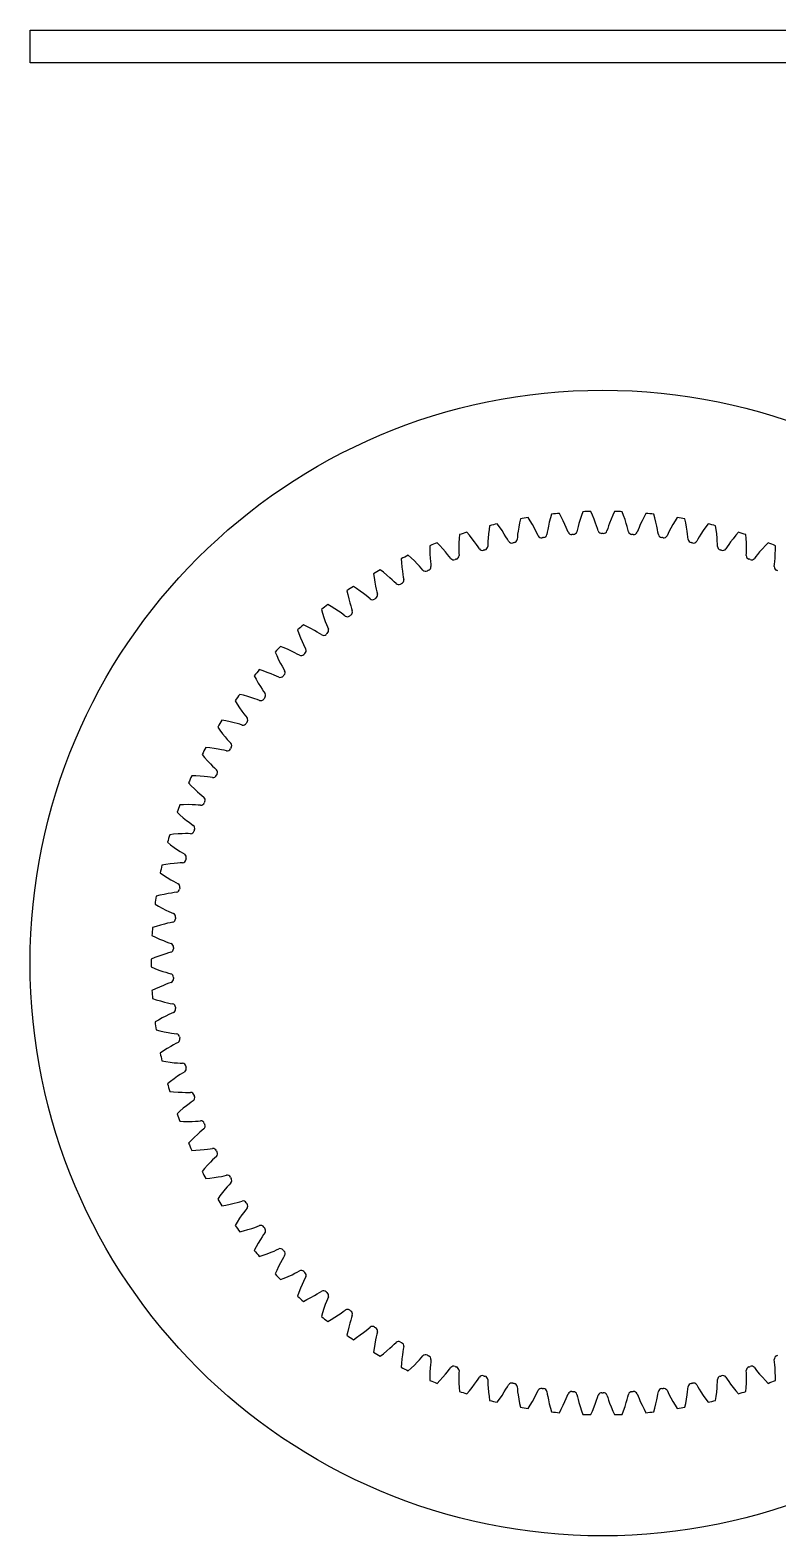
# Model space of a CAD drawing. Extents: x -49 to 4846, y -968 to 1090.
# Drawn here: x 771.5 to 1000, y -83.5 to 376.5 of the extents above; entities that cross this region are included whole.
import ezdxf

# ---------------------------------------------------------------- set-up
doc = ezdxf.new("R2010")
doc.units = 0
doc.layers.get('0').update_dxf_attribs({"linetype": 'CONTINUOUS'})

msp = doc.modelspace()

# ---------------------------------------------------------------- linework, layer by layer
at = {"color": 1}
for p, q in [((771.470921, 366.487641), (771.470921, 376.487641)), ((771.470921, 376.487641), (1121.470921, 376.487641)), ((946.470921, 366.487641), (771.470921, 366.487641)), ((1121.470921, 366.487641), (946.470921, 366.487641)), ((914.955273, 224.714557), (914.256288, 225.675074)), ((921.073629, 226.015054), (920.82221, 224.67385)), ((921.321506, 227.176832), (921.073629, 226.015054)), ((924.325484, 226.588444), (923.695204, 227.595379)), ((925.020474, 225.414088), (924.325484, 226.588444)), ((925.636551, 224.304736), (925.020474, 225.414088)), ((930.175289, 226.138579), (929.888848, 224.902354)), ((930.519653, 227.458977), (930.175289, 226.138579)), ((930.847968, 228.600635), (930.519653, 227.458977)), ((933.803584, 227.804132), (933.24508, 228.852581)), ((934.414963, 226.584157), (933.803584, 227.804132)), ((934.952155, 225.434533), (934.414963, 226.584157)), ((935.339676, 224.548138), (934.952155, 225.434533)), ((939.235781, 225.73407), (938.975395, 224.802372)), ((939.607759, 226.947302), (939.235781, 225.73407)), ((940.043391, 228.240462), (939.607759, 226.947302)), ((940.450544, 229.356437), (940.043391, 228.240462)), ((943.343399, 228.355701), (942.859391, 229.440555)), ((943.868188, 227.09605), (943.343399, 228.355701)), ((944.323877, 225.911753), (943.868188, 227.09605)), ((944.648622, 225.000486), (944.323877, 225.911753)), ((948.617963, 225.91175), (948.293219, 225.000485)), ((949.073665, 227.096079), (948.617963, 225.91175)), ((949.598442, 228.355701), (949.073665, 227.096079)), ((950.08245, 229.440555), (949.598442, 228.355701)), ((952.898451, 228.240462), (952.491298, 229.356436)), ((953.334092, 226.947272), (952.898451, 228.240462)), ((953.706059, 225.734073), (953.334092, 226.947272)), ((953.966447, 224.802372), (953.706059, 225.734073)), ((957.989685, 225.43453), (957.602165, 224.548138)), ((958.526892, 226.584185), (957.989685, 225.43453)), ((959.138257, 227.804132), (958.526892, 226.584185)), ((959.696762, 228.852581), (959.138257, 227.804132)), ((962.422188, 227.458977), (962.093873, 228.600635)), ((962.76656, 226.138549), (962.422188, 227.458977)), ((963.052992, 224.902358), (962.76656, 226.138549)), ((967.921382, 225.414115), (967.305289, 224.304733)), ((968.616358, 226.588444), (967.921382, 225.414115)), ((969.246638, 227.595379), (968.616358, 226.588444)), ((971.868213, 226.015054), (971.620336, 227.176832)), ((972.119637, 224.67382), (971.868213, 226.015054)), ((978.685553, 225.675074), (977.986568, 224.714557)), ((902.598196, 221.171222), (902.535883, 219.80808)), ((902.681973, 222.356193), (902.598196, 221.171222)), ((905.738604, 222.191603), (904.974319, 223.101021)), ((906.59027, 221.1254), (905.738604, 222.191603)), ((907.354743, 220.112586), (906.59027, 221.1254)), ((911.482485, 221.296193), (911.421499, 220.330718)), ((911.594088, 222.560251), (911.482485, 221.296193)), ((911.751337, 223.915726), (911.594088, 222.560251)), ((911.917569, 225.091966), (911.751337, 223.915726)), ((915.73049, 223.591542), (914.955273, 224.714557)), ((916.422451, 222.527868), (915.73049, 223.591542)), ((916.929563, 221.704033), (916.422451, 222.527868)), ((917.34664, 220.992713), (916.929561, 221.704034)), ((917.723278, 220.31921), (917.34664, 220.992713)), ((920.402817, 221.642324), (920.33268, 220.873861)), ((920.494517, 222.461789), (920.402817, 221.642324)), ((920.622701, 223.420656), (920.494516, 222.461787)), ((920.82221, 224.67385), (920.622701, 223.420656)), ((926.08496, 223.447533), (925.636551, 224.304736)), ((926.451402, 222.708852), (926.084959, 223.447535)), ((926.780142, 222.010717), (926.451402, 222.708852)), ((929.545449, 223.143693), (929.421878, 222.381994)), ((929.694088, 223.954765), (929.545449, 223.143693)), ((929.888848, 224.902354), (929.694088, 223.954763)), ((935.653698, 223.785695), (935.339675, 224.54814)), ((935.932937, 223.066329), (935.653698, 223.785695)), ((938.770541, 224.003647), (938.594137, 223.252423)), ((938.975395, 224.802374), (938.770541, 224.003647)), ((944.908694, 224.217995), (944.648622, 225.000488)), ((945.137073, 223.480903), (944.908694, 224.217995)), ((948.033148, 224.217996), (947.804771, 223.480908)), ((948.29322, 225.000488), (948.033148, 224.217996)), ((954.171301, 224.003646), (953.966446, 224.802374)), ((954.347706, 223.252418), (954.171301, 224.003646)), ((957.288144, 223.785696), (957.008907, 223.066334)), ((957.602166, 224.54814), (957.288144, 223.785696)), ((963.247754, 223.954763), (963.052992, 224.902358)), ((963.396392, 223.143692), (963.247753, 223.954765)), ((963.519965, 222.381989), (963.396392, 223.143692)), ((966.49044, 222.708853), (966.161702, 222.010722)), ((966.856882, 223.447535), (966.49044, 222.708853)), ((967.305289, 224.304733), (966.856881, 223.447533)), ((972.31914, 223.420659), (972.119637, 224.67382)), ((972.447325, 222.461787), (972.31914, 223.420659)), ((972.539025, 221.642323), (972.447325, 222.461789)), ((972.609163, 220.873856), (972.539025, 221.642323)), ((975.595202, 220.992714), (975.218567, 220.319215)), ((976.01228, 221.704035), (975.595202, 220.992714)), ((976.519389, 222.527866), (976.012279, 221.704032)), ((977.211369, 223.591568), (976.519389, 222.527866)), ((977.986568, 224.714557), (977.211369, 223.591568)), ((981.190504, 223.915726), (981.024272, 225.091966)), ((981.347756, 222.560221), (981.190504, 223.915726)), ((981.459357, 221.296197), (981.347756, 222.560221)), ((981.520343, 220.330718), (981.459357, 221.296197)), ((986.351591, 221.125424), (985.587097, 220.112583)), ((987.203238, 222.191603), (986.351591, 221.125424)), ((987.967522, 223.101021), (987.203238, 222.191603)), ((990.343645, 221.171222), (990.259869, 222.356192)), ((990.405959, 219.808049), (990.343645, 221.171222)), ((893.659712, 218.982841), (893.658799, 217.794913)), ((893.658799, 217.794913), (893.691725, 216.430745)), ((893.691725, 216.430745), (893.757131, 215.163456)), ((896.720378, 219.031872), (895.894518, 219.885761)), ((897.644344, 218.027675), (896.720378, 219.031872)), ((898.477605, 217.070655), (897.644344, 218.027675)), ((899.094438, 216.325413), (898.477605, 217.070655)), ((899.606453, 215.679062), (899.094437, 216.325415)), ((902.535883, 219.80808), (902.512728, 218.539316)), ((902.512728, 218.539316), (902.519239, 217.571938)), ((902.519239, 217.571941), (902.542479, 216.747689)), ((902.542479, 216.747689), (902.579974, 215.976943)), ((907.918088, 219.326131), (907.354743, 220.112586)), ((908.383768, 218.645638), (907.918086, 219.326133)), ((908.80647, 218.000049), (908.383768, 218.645638)), ((911.387186, 219.506855), (911.370825, 218.735371)), ((911.421499, 220.33072), (911.387186, 219.506855)), ((981.554656, 219.506854), (981.520343, 220.33072)), ((981.571017, 218.735366), (981.554656, 219.506854)), ((984.558074, 218.645639), (984.135375, 218.000053)), ((985.023755, 219.326133), (984.558074, 218.645639)), ((985.587097, 220.112583), (985.023754, 219.326131)), ((990.361868, 215.976938), (990.399362, 216.747688)), ((990.399362, 216.747688), (990.422603, 217.571941)), ((990.429114, 218.53932), (990.405959, 219.808049)), ((990.422603, 217.571939), (990.429114, 218.53932)), ((993.847405, 216.325415), (993.335389, 215.679063)), ((994.464234, 217.070653), (993.847403, 216.325413)), ((995.297518, 218.027698), (994.464234, 217.070653)), ((996.221463, 219.031872), (995.297518, 218.027698)), ((997.047324, 219.885761), (996.221463, 219.031872)), ((999.184711, 215.16346), (999.250115, 216.430714)), ((999.250115, 216.430714), (999.283043, 217.794913)), ((999.283043, 217.794913), (999.28213, 218.982841)), ((884.894742, 214.988345), (884.976696, 213.803248)), ((884.976696, 213.803248), (885.104703, 212.444699)), ((885.104703, 212.444699), (885.25835, 211.18506)), ((887.944532, 215.250758), (887.061119, 216.044958)), ((888.936297, 214.31346), (887.944532, 215.250758)), ((889.834286, 213.416897), (888.936297, 214.31346)), ((890.501602, 212.716498), (889.834286, 213.416897)), ((891.057457, 212.107438), (890.5016, 212.7165)), ((891.565894, 211.526961), (891.057457, 212.107438)), ((893.757131, 215.163456), (893.831107, 214.198889)), ((893.831107, 214.198892), (893.911787, 213.378269)), ((893.911787, 213.378269), (894.002955, 212.612016)), ((900.073159, 215.064532), (899.606453, 215.679062)), ((993.335389, 215.679063), (992.868686, 215.064536)), ((998.938886, 212.61201), (999.030054, 213.378268)), ((999.030054, 213.378268), (999.110735, 214.198892)), ((999.110735, 214.198889), (999.184711, 215.16346)), ((876.429765, 210.392166), (876.594188, 209.215673)), ((876.594188, 209.215673), (876.81665, 207.869363)), ((876.81665, 207.869363), (877.057791, 206.62351)), ((879.453821, 210.866683), (878.517159, 211.597324)), ((880.508552, 210.00085), (879.453821, 210.866683)), ((881.466895, 209.169111), (880.508552, 210.00085)), ((882.181443, 208.516968), (881.466895, 209.169111)), ((882.778429, 207.948166), (882.181441, 208.51697)), ((883.32612, 207.40457), (882.778429, 207.948166)), ((885.25835, 211.18506), (885.399431, 210.228003)), ((885.39943, 210.228005), (885.537158, 209.415009)), ((885.537158, 209.415009), (885.681555, 208.656983)), ((868.306021, 205.216697), (868.552112, 204.054539)), ((868.552112, 204.054539), (868.867946, 202.727026)), ((868.867946, 202.727026), (869.195406, 201.50103)), ((871.28961, 205.901005), (870.304263, 206.564528)), ((872.402169, 205.110856), (871.28961, 205.901005)), ((873.416198, 204.347994), (872.402169, 205.110856)), ((874.174496, 203.747284), (873.416198, 204.347994)), ((874.809706, 203.221511), (874.174494, 203.747285)), ((875.393981, 202.717443), (874.809706, 203.221511)), ((877.057791, 206.62351), (877.265289, 205.678625)), ((877.265288, 205.678628), (877.459393, 204.87722)), ((877.459393, 204.87722), (877.656315, 204.131112)), ((860.563089, 199.487151), (860.889648, 198.34499)), ((860.889648, 198.34499), (861.297315, 197.042743)), ((863.491675, 200.377916), (862.462443, 200.971089)), ((864.656642, 199.6673), (863.491675, 200.377916)), ((865.721415, 198.977032), (864.656642, 199.6673)), ((866.519769, 198.430681), (865.721415, 198.977032)), ((867.190108, 197.950499), (866.519767, 198.430682)), ((867.808122, 197.488416), (867.190108, 197.950499)), ((869.195406, 201.50103), (869.46831, 200.572921)), ((869.468309, 200.572924), (869.717844, 199.787008)), ((869.717844, 199.787008), (869.966333, 199.056454)), ((853.238691, 193.231442), (853.644128, 192.114843)), ((856.098007, 194.324326), (855.029904, 194.844258)), ((857.309706, 193.696704), (856.098007, 194.324326)), ((858.420036, 193.082392), (857.309706, 193.696704)), ((861.297315, 197.042743), (861.709499, 195.842575)), ((861.709499, 195.842575), (862.04648, 194.935764)), ((862.046479, 194.935767), (862.350229, 194.169172)), ((862.350229, 194.169172), (862.649073, 193.457732)), ((853.644128, 192.114843), (854.141642, 190.844206)), ((854.141642, 190.844206), (854.636541, 189.675714)), ((854.636541, 189.675714), (855.035957, 188.794619)), ((855.035956, 188.794621), (855.392441, 188.051082)), ((859.254557, 192.593063), (858.420036, 193.082392)), ((859.956758, 192.160811), (859.254555, 192.593064)), ((860.605501, 191.742964), (859.956758, 192.160811)), ((846.368511, 186.480048), (846.85085, 185.39445)), ((846.85085, 185.39445), (847.435788, 184.161613)), ((847.435788, 184.161613), (848.010991, 183.03049)), ((849.144626, 187.769725), (848.042857, 188.213884)), ((850.397155, 187.228156), (849.144626, 187.769725)), ((851.547632, 186.692793), (850.397155, 187.228156)), ((852.414254, 186.262869), (851.547632, 186.692793)), ((853.144897, 185.880653), (852.414252, 186.26287)), ((853.821207, 185.509079), (853.144897, 185.880653)), ((855.392441, 188.051082), (855.740185, 187.362221)), ((842.66541, 180.746047), (841.535341, 181.112269)), ((843.952665, 180.29317), (842.66541, 180.746047)), ((845.137684, 179.839364), (843.952665, 180.29317)), ((846.032185, 179.47094), (845.137684, 179.839364)), ((846.787711, 179.140622), (846.032183, 179.470941)), ((848.010991, 183.03049), (848.470897, 182.179403)), ((848.470895, 182.179405), (848.878378, 181.462545)), ((848.878378, 181.462545), (849.273327, 180.799619)), ((839.98602, 179.26586), (840.542912, 178.216553)), ((840.542912, 178.216553), (841.212423, 177.027522)), ((841.212423, 177.027522), (841.865128, 175.939279)), ((841.865128, 175.939279), (842.383282, 175.122346)), ((842.383281, 175.122348), (842.839777, 174.435659)), ((847.488293, 178.81713), (846.787711, 179.140622)), ((834.122313, 171.624025), (834.751044, 170.616122)), ((834.751044, 170.616122), (835.501867, 169.47669)), ((836.691923, 173.287512), (835.539061, 173.574012)), ((838.007634, 172.925532), (836.691923, 173.287512)), ((839.221422, 172.555495), (838.007634, 172.925532)), ((840.139444, 172.250365), (839.221422, 172.555495)), ((840.916171, 171.973555), (840.139442, 172.250366)), ((841.637612, 171.69972), (840.916171, 171.973555)), ((842.839777, 174.435659), (843.280007, 173.801899)), ((831.253268, 165.430456), (830.08323, 165.635838)), ((835.501867, 169.47669), (836.228894, 168.436628)), ((836.228894, 168.436628), (836.802772, 167.65783)), ((836.802771, 167.657832), (837.306056, 167.004658)), ((837.306056, 167.004658), (837.789423, 166.403151)), ((828.805957, 163.591774), (829.503464, 162.630184)), ((829.503464, 162.630184), (830.331941, 161.545903)), ((830.331941, 161.545903), (831.129748, 160.559089)), ((832.591024, 165.161137), (831.253268, 165.430456)), ((833.827669, 164.876671), (832.591024, 165.161137)), ((834.76474, 164.636322), (833.827669, 164.876671)), ((835.558884, 164.414368), (834.764737, 164.636323)), ((836.297669, 164.191526), (835.558884, 164.414368)), ((826.375943, 157.213158), (825.194428, 157.336422)), ((827.729227, 157.037812), (826.375943, 157.213158)), ((828.982703, 156.840303), (827.729227, 157.037812)), ((829.934256, 156.665907), (828.982703, 156.840303)), ((830.741949, 156.49989), (829.934254, 156.665907)), ((831.494479, 156.329125), (830.741949, 156.49989)), ((831.129748, 160.559089), (831.756555, 159.82222)), ((831.756553, 159.822222), (832.304175, 159.205747)), ((832.304175, 159.205747), (832.828324, 158.639422)), ((824.062853, 155.208239), (824.825738, 154.297647)), ((824.825738, 154.297647), (825.727832, 153.273798)), ((825.727832, 153.273798), (826.592533, 152.345041)), ((826.592533, 152.345041), (827.269214, 151.65369)), ((822.083708, 148.675652), (820.896472, 148.716197)), ((823.445927, 148.595134), (822.083708, 148.675652)), ((824.710127, 148.485543), (823.445927, 148.595134)), ((825.671528, 148.377949), (824.710127, 148.485543)), ((826.488833, 148.268678), (825.671525, 148.377949)), ((827.251442, 148.150823), (826.488833, 148.268678)), ((827.269212, 151.653692), (827.858503, 151.076919)), ((827.858503, 151.076919), (828.42088, 150.548537)), ((819.916108, 146.514264), (820.740655, 145.659106)), ((820.740655, 145.659106), (821.711972, 144.700678)), ((821.711972, 144.700678), (822.639353, 143.834502)), ((822.639353, 143.834502), (823.362612, 143.192038)), ((823.36261, 143.19204), (823.990699, 142.657779)), ((823.990699, 142.657779), (824.588564, 142.169913)), ((818.397475, 139.859531), (817.210303, 139.81716)), ((819.761992, 139.874233), (818.397475, 139.859531)), ((821.030757, 139.853095), (819.761992, 139.874233)), ((821.997322, 139.812827), (821.030757, 139.853095)), ((822.820259, 139.760835), (821.997319, 139.812827)), ((823.589231, 139.696464), (822.820259, 139.760835)), ((816.385926, 137.552205), (817.268118, 136.756647)), ((817.268118, 136.756647), (818.303925, 135.86831)), ((818.303925, 135.86831), (819.289468, 135.068934)), ((819.289468, 135.068934), (820.055781, 134.478487)), ((820.055779, 134.478489), (820.719607, 133.989342)), ((820.719607, 133.989342), (821.350047, 133.54437)), ((815.335203, 130.807748), (814.153878, 130.682667)), ((816.695371, 130.917597), (815.335203, 130.807748)), ((817.96252, 130.985016), (816.695371, 130.917597)), ((818.929538, 131.01227), (817.96252, 130.985016)), ((819.754098, 131.01781), (818.929536, 131.01227)), ((820.525687, 131.007237), (819.754098, 131.01781)), ((813.489505, 128.365723), (814.425043, 127.633642)), ((814.425043, 127.633642), (815.520294, 126.819723)), ((815.520294, 126.819723), (816.559199, 126.091042)), ((816.559199, 126.091042), (817.364832, 125.555489)), ((817.36483, 125.555491), (818.061162, 125.113842)), ((818.061162, 125.113842), (818.721106, 124.713931)), ((812.911811, 121.564401), (811.742089, 121.35722)), ((814.261003, 121.768863), (812.911811, 121.564401)), ((815.520362, 121.924509), (814.261003, 121.768863)), ((816.483124, 122.019153), (815.520362, 121.924509)), ((817.305288, 122.082197), (816.483122, 122.019153)), ((818.075736, 122.125474), (817.305288, 122.082197)), ((811.240956, 118.999575), (812.225282, 118.334537)), ((812.225282, 118.334537), (813.374642, 117.599002)), ((813.374642, 117.599002), (814.461846, 116.944567)), ((814.461846, 116.944567), (815.302875, 116.466516)), ((815.302873, 116.466518), (816.028316, 116.074518)), ((816.028316, 116.074518), (816.714549, 115.721617)), ((811.139105, 112.174522), (809.986685, 111.886251)), ((812.470748, 112.472602), (811.139105, 112.174522)), ((813.716182, 112.715718), (812.470748, 112.472602)), ((814.669997, 112.877289), (813.716182, 112.715718)), ((815.485761, 112.997532), (814.669995, 112.877289)), ((816.251313, 113.094446), (815.485761, 112.997532)), ((809.651234, 109.499392), (810.679553, 108.904637)), ((810.679553, 108.904637), (811.877421, 108.251069)), ((811.877421, 108.251069), (813.007628, 107.674067)), ((813.007628, 107.674067), (813.879955, 107.255849)), ((813.879953, 107.25585), (814.630974, 106.91541)), ((814.630974, 106.91541), (815.340152, 106.611237)), ((810.025723, 102.68386), (808.896219, 102.315902)), ((811.333329, 103.074104), (810.025723, 102.68386)), ((812.55877, 103.403505), (811.333329, 103.074104)), ((813.498991, 103.631218), (812.55877, 103.403505)), ((814.30438, 103.808072), (813.498989, 103.631217)), ((815.061307, 103.958152), (814.30438, 103.808072)), ((808.728084, 99.911458), (809.795386, 99.389884)), ((809.795386, 99.389884), (811.035926, 98.821466)), ((811.035926, 98.821466), (812.20363, 98.324709)), ((812.20363, 98.324709), (813.103006, 97.96836)), ((813.103003, 97.968361), (813.875943, 97.681139)), ((813.875943, 97.681139), (814.604611, 97.427177)), ((809.577088, 93.138651), (808.476003, 92.692799)), ((810.854286, 93.619158), (809.577088, 93.138651)), ((812.053765, 94.033239), (810.854286, 93.619158)), ((812.975811, 94.325984), (812.053765, 94.033239)), ((813.766901, 94.558588), (812.975809, 94.325983)), ((814.511515, 94.761104), (813.766901, 94.558588)), ((808.476003, 90.282483), (809.577088, 89.836631)), ((809.577088, 89.836631), (810.854257, 89.356134)), ((810.854257, 89.356134), (812.053768, 88.942042)), ((812.053768, 88.942042), (812.975811, 88.649298)), ((812.975809, 88.649299), (813.766901, 88.416694)), ((813.766901, 88.416694), (814.51151, 88.21418)), ((809.795386, 83.585398), (808.728084, 83.063824)), ((811.035955, 84.153828), (809.795386, 83.585398)), ((812.203626, 84.650571), (811.035955, 84.153828)), ((813.103006, 85.006921), (812.203626, 84.650571)), ((813.875943, 85.294143), (813.103003, 85.006921)), ((814.604616, 85.548107), (813.875943, 85.294143)), ((808.896219, 80.65938), (810.025723, 80.291421)), ((810.025723, 80.291421), (811.333299, 79.901186)), ((811.333299, 79.901186), (812.558774, 79.571776)), ((812.558774, 79.571776), (813.498991, 79.344064)), ((813.498989, 79.344064), (814.304379, 79.16721)), ((814.304379, 79.16721), (815.061301, 79.017131)), ((810.679553, 74.070644), (809.651234, 73.475889)), ((811.877448, 74.724227), (810.679553, 74.070644)), ((813.007625, 75.301213), (811.877448, 74.724227)), ((813.879955, 75.719433), (813.007625, 75.301213)), ((814.630975, 76.059872), (813.879953, 75.719432)), ((815.340157, 76.364047), (814.630975, 76.059872)), ((809.986685, 71.089031), (811.139105, 70.800759)), ((811.139105, 70.800759), (812.470718, 70.502686)), ((812.470718, 70.502686), (813.716186, 70.259563)), ((813.716186, 70.259563), (814.669997, 70.097992)), ((814.669995, 70.097992), (815.48576, 69.97775)), ((815.48576, 69.97775), (816.251308, 69.880837)), ((812.225282, 64.640744), (811.240957, 63.975706)), ((813.374668, 65.376296), (812.225282, 64.640744)), ((814.461843, 66.030713), (813.374668, 65.376296)), ((815.302875, 66.508765), (814.461843, 66.030713)), ((816.028317, 66.900763), (815.302873, 66.508764)), ((816.714554, 67.253667), (816.028317, 66.900763)), ((811.742089, 61.618062), (812.911811, 61.410881)), ((812.911811, 61.410881), (814.260972, 61.206422)), ((814.260972, 61.206422), (815.520365, 61.050772)), ((815.520365, 61.050772), (816.483124, 60.956129)), ((816.483122, 60.956129), (817.305288, 60.893084)), ((817.305288, 60.893084), (818.07573, 60.849809)), ((814.425043, 55.341639), (813.489505, 54.609559)), ((815.520319, 56.155577), (814.425043, 55.341639)), ((816.559196, 56.884237), (815.520319, 56.155577)), ((817.364832, 57.419792), (816.559196, 56.884237)), ((818.061162, 57.86144), (817.36483, 57.419791)), ((818.72111, 58.261353), (818.061162, 57.86144)), ((814.153878, 52.292614), (815.335203, 52.167534)), ((815.335203, 52.167534), (816.69534, 52.057686)), ((816.69534, 52.057686), (817.962523, 51.990265)), ((817.962523, 51.990265), (818.929539, 51.963011)), ((818.929536, 51.963011), (819.754097, 51.957472)), ((819.754097, 51.957472), (820.525682, 51.968045)), ((817.268118, 46.218634), (816.385926, 45.423077)), ((818.303948, 47.106991), (817.268118, 46.218634)), ((819.289466, 47.906346), (818.303948, 47.106991)), ((820.055781, 48.496794), (819.289466, 47.906346)), ((820.719607, 48.98594), (820.055779, 48.496793)), ((821.350051, 49.430915), (820.719607, 48.98594)), ((817.210303, 43.158121), (818.397475, 43.11575)), ((818.397475, 43.11575), (819.761961, 43.101049)), ((819.761961, 43.101049), (821.030761, 43.122186)), ((821.030761, 43.122186), (821.997322, 43.162454)), ((821.997319, 43.162454), (822.820258, 43.214447)), ((822.820258, 43.214447), (823.589226, 43.278817)), ((820.740655, 37.316175), (819.916108, 36.461018)), ((821.711994, 38.274624), (820.740655, 37.316175)), ((822.639351, 39.140778), (821.711994, 38.274624)), ((823.362612, 39.783243), (822.639351, 39.140778)), ((823.9907, 40.317503), (823.36261, 39.783242)), ((824.588568, 40.805372), (823.9907, 40.317503)), ((820.896472, 34.259085), (822.083708, 34.29963)), ((822.083708, 34.29963), (823.445896, 34.380146)), ((823.445896, 34.380146), (824.71013, 34.489739)), ((824.71013, 34.489739), (825.671528, 34.597333)), ((825.671525, 34.597332), (826.488833, 34.706603)), ((826.488833, 34.706603), (827.251437, 34.824458)), ((828.420883, 32.426748), (827.858504, 31.898363)), ((824.825738, 28.677634), (824.062853, 27.767042)), ((825.727853, 29.701506), (824.825738, 28.677634)), ((826.592531, 30.630238), (825.727853, 29.701506)), ((827.269214, 31.321591), (826.592531, 30.630238)), ((827.858504, 31.898363), (827.269212, 31.321589)), ((825.194427, 25.63886), (826.375943, 25.762124)), ((826.375943, 25.762124), (827.729196, 25.937465)), ((827.729196, 25.937465), (828.982706, 26.134979)), ((828.982706, 26.134979), (829.934256, 26.309375)), ((829.934254, 26.309375), (830.741948, 26.475392)), ((830.741948, 26.475392), (831.494473, 26.646155)), ((831.756555, 23.153062), (831.129746, 22.41619)), ((832.304176, 23.769535), (831.756553, 23.15306)), ((832.828327, 24.335863), (832.304176, 23.769535)), ((829.503464, 20.345097), (828.805957, 19.383507)), ((830.33196, 21.429403), (829.503464, 20.345097)), ((831.129746, 22.41619), (830.33196, 21.429403)), ((834.764737, 18.338959), (835.558883, 18.560913)), ((835.558883, 18.560913), (836.297664, 18.783755)), ((830.08323, 17.339444), (831.253268, 17.544826)), ((831.253268, 17.544826), (832.590994, 17.814138)), ((832.590994, 17.814138), (833.827672, 18.098612)), ((833.827672, 18.098612), (834.76474, 18.338959)), ((836.228892, 14.538651), (835.501884, 13.498617)), ((836.802772, 15.317452), (836.228892, 14.538651)), ((837.306056, 15.970624), (836.802771, 15.31745)), ((837.789426, 16.572135), (837.306056, 15.970624)), ((834.751044, 12.35916), (834.122313, 11.351256)), ((835.501884, 13.498617), (834.751044, 12.35916)), ((835.539061, 9.40127), (836.691923, 9.687769)), ((836.691923, 9.687769), (838.007604, 10.049741)), ((838.007604, 10.049741), (839.221426, 10.419788)), ((839.221426, 10.419788), (840.139445, 10.724916)), ((840.139442, 10.724916), (840.916171, 11.001727)), ((840.916171, 11.001727), (841.637607, 11.27556)), ((840.542912, 4.758728), (839.98602, 3.709422)), ((841.212439, 5.947786), (840.542912, 4.758728)), ((841.865127, 7.036), (841.212439, 5.947786)), ((842.383282, 7.852935), (841.865127, 7.036)), ((842.839777, 8.539623), (842.383281, 7.852933)), ((843.28001, 9.173388), (842.839777, 8.539623)), ((841.535341, 1.863013), (842.66541, 2.229234)), ((842.66541, 2.229234), (843.952636, 2.682101)), ((843.952636, 2.682101), (845.137688, 3.135919)), ((845.137688, 3.135919), (846.032186, 3.504342)), ((846.032183, 3.504341), (846.78771, 3.834659)), ((846.78771, 3.834659), (847.488287, 4.15815)), ((848.470897, 0.795878), (848.01099, -0.055212)), ((848.878379, 1.512737), (848.470895, 0.795876)), ((849.27333, 2.175667), (848.878379, 1.512737)), ((846.85085, -2.419169), (846.368511, -3.504766)), ((847.435802, -1.186304), (846.85085, -2.419169)), ((848.01099, -0.055212), (847.435802, -1.186304)), ((849.144626, -4.794443), (850.397127, -4.252888)), ((850.397127, -4.252888), (851.547635, -3.71751)), ((851.547635, -3.71751), (852.414254, -3.287588)), ((852.414252, -3.287589), (853.144897, -2.905372)), ((853.144897, -2.905372), (853.821201, -2.533799)), ((855.740187, -4.386935), (855.392441, -5.0758)), ((848.042857, -5.238602), (849.144626, -4.794443)), ((853.644128, -9.139561), (853.238691, -10.25616)), ((854.141654, -7.868896), (853.644128, -9.139561)), ((854.63654, -6.700435), (854.141654, -7.868896)), ((855.035957, -5.819337), (854.63654, -6.700435)), ((855.392441, -5.0758), (855.035956, -5.819339)), ((859.254555, -9.617783), (859.956758, -9.18553)), ((859.956758, -9.18553), (860.605496, -8.767685)), ((855.029904, -11.868976), (856.098007, -11.349044)), ((856.098007, -11.349044), (857.309679, -10.721438)), ((857.309679, -10.721438), (858.420039, -10.107109)), ((858.420039, -10.107109), (859.254557, -9.617781)), ((861.709498, -12.867297), (861.297325, -14.067432)), ((862.04648, -11.960483), (861.709498, -12.867297)), ((862.350229, -11.19389), (862.046479, -11.960485)), ((862.649075, -10.482445), (862.350229, -11.19389)), ((860.889648, -15.369708), (860.563089, -16.511869)), ((861.297325, -14.067432), (860.889648, -15.369708)), ((862.462443, -17.995808), (863.491675, -17.402635)), ((863.491675, -17.402635), (864.656616, -16.692035)), ((864.656616, -16.692035), (865.721418, -16.001748)), ((865.721418, -16.001748), (866.519769, -15.4554)), ((866.519767, -15.455401), (867.190107, -14.975218)), ((867.190107, -14.975218), (867.808118, -14.513138)), ((869.46831, -17.59764), (869.195405, -18.525751)), ((869.717844, -16.811725), (869.468309, -17.597642)), ((869.966334, -16.081167), (869.717844, -16.811725)), ((868.552112, -21.079257), (868.306021, -22.241415)), ((868.867953, -19.751715), (868.552112, -21.079257)), ((869.195405, -18.525751), (868.867953, -19.751715)), ((870.304263, -23.589247), (871.28961, -22.925723)), ((871.28961, -22.925723), (872.402145, -22.135592)), ((872.402145, -22.135592), (873.4162, -21.37271)), ((873.4162, -21.37271), (874.174496, -20.772002)), ((874.174494, -20.772004), (874.809705, -20.24623)), ((874.809705, -20.24623), (875.393977, -19.742165)), ((877.265289, -22.703344), (877.05779, -23.648232)), ((877.459393, -21.901938), (877.265288, -22.703346)), ((877.656316, -21.155825), (877.459393, -21.901938)), ((876.594188, -26.240391), (876.429765, -27.416885)), ((876.816655, -24.894051), (876.594188, -26.240391)), ((877.05779, -23.648232), (876.816655, -24.894051)), ((879.453821, -27.891401), (880.508528, -27.025588)), ((880.508528, -27.025588), (881.466898, -26.193828)), ((881.466898, -26.193828), (882.181443, -25.541687)), ((882.181441, -25.541689), (882.778429, -24.972885)), ((882.778429, -24.972885), (883.326116, -24.429292)), ((885.399431, -27.252722), (885.25835, -28.209782)), ((885.537159, -26.439727), (885.39943, -27.252724)), ((885.681556, -25.681696), (885.537159, -26.439727)), ((878.517159, -28.622043), (879.453821, -27.891401)), ((884.976696, -30.827966), (884.894742, -32.013063)), ((885.104706, -29.469387), (884.976696, -30.827966)), ((885.25835, -28.209782), (885.104706, -29.469387)), ((887.944532, -32.275476), (888.936275, -31.3382)), ((888.936275, -31.3382), (889.834289, -30.441613)), ((889.834289, -30.441613), (890.501602, -29.741217)), ((890.5016, -29.741218), (891.057456, -29.132157)), ((891.057456, -29.132157), (891.56589, -28.551683)), ((893.757131, -32.188178), (893.691727, -33.455432)), ((893.831107, -31.223608), (893.757131, -32.188178)), ((893.911787, -30.402986), (893.831107, -31.22361)), ((894.002956, -29.636729), (893.911787, -30.402986)), ((899.606452, -32.703781), (900.073155, -32.089255)), ((992.868682, -32.08925), (993.335389, -32.703781)), ((999.030054, -30.402987), (998.938886, -29.636734)), ((999.110735, -31.22361), (999.030054, -30.402987)), ((999.184711, -32.188175), (999.110735, -31.223608)), ((999.250116, -33.455463), (999.184711, -32.188175)), ((887.061119, -33.069676), (887.944532, -32.275476)), ((893.691727, -33.455432), (893.658799, -34.819632)), ((893.658799, -34.819632), (893.659712, -36.007559)), ((895.894517, -36.910479), (896.720378, -36.05659)), ((896.720378, -36.05659), (897.644324, -35.052417)), ((897.644324, -35.052417), (898.477608, -34.095371)), ((898.477608, -34.095371), (899.094438, -33.350131)), ((899.094437, -33.350133), (899.606452, -32.703781)), ((902.519239, -34.596657), (902.512728, -35.564038)), ((902.512728, -35.564038), (902.535882, -36.832768)), ((902.542479, -33.772407), (902.519239, -34.596659)), ((902.579974, -33.001656), (902.542479, -33.772407)), ((907.354745, -37.137301), (907.918088, -36.350849)), ((907.918086, -36.350851), (908.383768, -35.670357)), ((908.383768, -35.670357), (908.806467, -35.024772)), ((911.370824, -35.760084), (911.387186, -36.531573)), ((911.387186, -36.531573), (911.421499, -37.355439)), ((981.520343, -37.355439), (981.554656, -36.531573)), ((981.554656, -36.531573), (981.571017, -35.76009)), ((984.135372, -35.024768), (984.558074, -35.670357)), ((984.558074, -35.670357), (985.023755, -36.350851)), ((985.023754, -36.350849), (985.587099, -37.137304)), ((990.399362, -33.772407), (990.361868, -33.001662)), ((990.422603, -34.596659), (990.399362, -33.772407)), ((990.405958, -36.832799), (990.429114, -35.564035)), ((990.429114, -35.564035), (990.422603, -34.596657)), ((993.335389, -32.703781), (993.847405, -33.350133)), ((993.847403, -33.350132), (994.464236, -34.095374)), ((994.464236, -34.095374), (995.297497, -35.052394)), ((995.297497, -35.052394), (996.221463, -36.05659)), ((996.221463, -36.05659), (997.047324, -36.910479)), ((999.283043, -34.819632), (999.250116, -33.455463)), ((999.28213, -36.007559), (999.283043, -34.819632)), ((902.535882, -36.832768), (902.598196, -38.195941)), ((902.598196, -38.195941), (902.681973, -39.380911)), ((904.974319, -40.125739), (905.738604, -39.216321)), ((905.738604, -39.216321), (906.590251, -38.150143)), ((906.590251, -38.150143), (907.354745, -37.137301)), ((911.421499, -37.355436), (911.482485, -38.320915)), ((911.482485, -38.320915), (911.594085, -39.584939)), ((911.594085, -39.584939), (911.751337, -40.940445)), ((911.751337, -40.940445), (911.917569, -42.116684)), ((914.955273, -41.739276), (915.730473, -40.616286)), ((915.730473, -40.616286), (916.422452, -39.552584)), ((916.422452, -39.552584), (916.929563, -38.728751)), ((916.929561, -38.728753), (917.346639, -38.017432)), ((917.346639, -38.017432), (917.723275, -37.343934)), ((920.332679, -37.898574), (920.402817, -38.667042)), ((920.402817, -38.667042), (920.494517, -39.486508)), ((920.494516, -39.486505), (920.622702, -40.445378)), ((920.622702, -40.445378), (920.822204, -41.698538)), ((925.020459, -42.438833), (925.636553, -41.329452)), ((925.636553, -41.329452), (926.08496, -40.472251)), ((926.084959, -40.472253), (926.451402, -39.733571)), ((926.451402, -39.733571), (926.780139, -39.035441)), ((929.421876, -39.406707), (929.545449, -40.168411)), ((929.545449, -40.168411), (929.694088, -40.979483)), ((929.694088, -40.979481), (929.888849, -41.927076)), ((935.339675, -41.572859), (935.653698, -40.810414)), ((935.653698, -40.810414), (935.932935, -40.091053)), ((938.594135, -40.277137), (938.770541, -41.028364)), ((938.770541, -41.028364), (938.975395, -41.827093)), ((944.648622, -42.025206), (944.908694, -41.242714)), ((944.908694, -41.242714), (945.137071, -40.505626)), ((947.804769, -40.505621), (948.033148, -41.242713)), ((948.033148, -41.242713), (948.29322, -42.025206)), ((953.966446, -41.827093), (954.171301, -41.028365)), ((954.171301, -41.028365), (954.347705, -40.277142)), ((957.008904, -40.091048), (957.288144, -40.810414)), ((957.288144, -40.810414), (957.602166, -41.572859)), ((963.052993, -41.927073), (963.247754, -40.979481)), ((963.247753, -40.979484), (963.396392, -40.168411)), ((963.396392, -40.168411), (963.519964, -39.406713)), ((966.1617, -39.035436), (966.490439, -39.733571)), ((966.490439, -39.733571), (966.856882, -40.472253)), ((966.856881, -40.472251), (967.30529, -41.329455)), ((967.30529, -41.329455), (967.921367, -42.438806)), ((972.119632, -41.698568), (972.31914, -40.445375)), ((972.31914, -40.445375), (972.447325, -39.486505)), ((972.447325, -39.486508), (972.539024, -38.667043)), ((972.539024, -38.667043), (972.609162, -37.89858)), ((975.218563, -37.343929), (975.595202, -38.017431)), ((975.595202, -38.017431), (976.01228, -38.728753)), ((976.012279, -38.728751), (976.519391, -39.552587)), ((976.519391, -39.552587), (977.211352, -40.616261)), ((977.211352, -40.616261), (977.986568, -41.739276)), ((981.024272, -42.116684), (981.190504, -40.940445)), ((981.190504, -40.940445), (981.347753, -39.58497)), ((981.347753, -39.58497), (981.459357, -38.320912)), ((981.459357, -38.320912), (981.520343, -37.355436)), ((985.587099, -37.137304), (986.351572, -38.150118)), ((986.351572, -38.150118), (987.203238, -39.216321)), ((987.203238, -39.216321), (987.967522, -40.125739)), ((990.259869, -39.380911), (990.343645, -38.195941)), ((990.343645, -38.195941), (990.405958, -36.832799)), ((914.256288, -42.699793), (914.955273, -41.739276)), ((920.822204, -41.698538), (921.073629, -43.039772)), ((921.073629, -43.039772), (921.321506, -44.201551)), ((923.695203, -44.620098), (924.325484, -43.613162)), ((924.325484, -43.613162), (925.020459, -42.438833)), ((929.888849, -41.927076), (930.175281, -43.163267)), ((930.175281, -43.163267), (930.519653, -44.483696)), ((930.519653, -44.483696), (930.847968, -45.625353)), ((933.24508, -45.8773), (933.803584, -44.828851)), ((933.803584, -44.828851), (934.41495, -43.608903)), ((934.41495, -43.608903), (934.952156, -42.459248)), ((934.952156, -42.459248), (935.339676, -41.572856)), ((938.975395, -41.827091), (939.235782, -42.758792)), ((939.235782, -42.758792), (939.607749, -43.971991)), ((939.607749, -43.971991), (940.043391, -45.265181)), ((940.043391, -45.265181), (940.450544, -46.381155)), ((942.859391, -46.465274), (943.343399, -45.380419)), ((943.343399, -45.380419), (943.868176, -44.120797)), ((943.868176, -44.120797), (944.323878, -42.936469)), ((944.323878, -42.936469), (944.648622, -42.025204)), ((948.293219, -42.025204), (948.617965, -42.936472)), ((948.617965, -42.936472), (949.073654, -44.120768)), ((949.073654, -44.120768), (949.598442, -45.380419)), ((949.598442, -45.380419), (950.08245, -46.465274)), ((952.491298, -46.381155), (952.898451, -45.265181)), ((952.898451, -45.265181), (953.334083, -43.97202)), ((953.334083, -43.97202), (953.70606, -42.758788)), ((953.70606, -42.758788), (953.966447, -41.82709)), ((957.602165, -41.572856), (957.989687, -42.459251)), ((957.989687, -42.459251), (958.526878, -43.608876)), ((958.526878, -43.608876), (959.138257, -44.828851)), ((959.138257, -44.828851), (959.696762, -45.8773)), ((962.093873, -45.625353), (962.422188, -44.483696)), ((962.422188, -44.483696), (962.766553, -43.163297)), ((962.766553, -43.163297), (963.052993, -41.927073)), ((967.921367, -42.438806), (968.616358, -43.613162)), ((968.616358, -43.613162), (969.246638, -44.620098)), ((971.620336, -44.201551), (971.868213, -43.039772)), ((971.868213, -43.039772), (972.119632, -41.698568)), ((977.986568, -41.739276), (978.685553, -42.699792))]:
    msp.add_line(p, q, dxfattribs=at)
msp.add_circle((946.470921, 91.487641), 175, dxfattribs=at)
for centre, radius, start, end in [((946.470877, 91.487815), 138, 103.499628, 104.500372), ((946.47089, 91.487818), 138, 99.499628, 100.500372), ((946.470902, 91.48782), 138, 95.499628, 96.500372), ((946.470915, 91.48782), 138, 91.499628, 92.500372), ((946.470927, 91.48782), 138, 87.499628, 88.500372), ((946.47094, 91.48782), 138, 83.499628, 84.500372), ((946.470952, 91.487818), 138, 79.499628, 80.500372), ((946.470964, 91.487815), 138, 75.499628, 76.500372), ((946.470865, 91.487812), 138, 107.499628, 108.500372), ((919.217897, 221.025132), 1.125, 278.738787, 352.272366), ((927.775955, 222.534149), 1.125, 207.727913, 281.2612), ((946.470921, 91.487641), 131.25, 97.907943, 98.092057), ((928.320362, 222.61066), 1.125, 274.738787, 348.272366), ((936.962838, 223.519021), 1.125, 203.727913, 277.2612), ((946.470921, 91.487641), 131.25, 93.907943, 94.092057), ((937.511255, 223.55737), 1.125, 270.738787, 344.272366), ((946.196042, 223.860649), 1.125, 199.727913, 273.2612), ((946.470921, 91.487641), 131.25, 89.907943, 90.092057), ((946.745799, 223.860649), 1.125, 266.738787, 340.272366), ((955.430586, 223.55737), 1.125, 195.727913, 269.2612), ((946.470921, 91.487641), 131.25, 85.907943, 86.092057), ((955.979004, 223.519021), 1.125, 262.738787, 336.272366), ((964.62148, 222.61066), 1.125, 191.727913, 265.2612), ((946.470921, 91.487641), 131.25, 81.907943, 82.092057), ((965.165886, 222.534149), 1.125, 258.738787, 332.272366), ((973.723945, 221.025132), 1.125, 187.727913, 261.2612), ((946.470976, 91.487812), 138, 71.499628, 72.500372), ((946.470853, 91.487807), 138, 111.499628, 112.500372), ((909.719745, 218.656977), 1.125, 215.727913, 289.2612), ((946.470921, 91.487641), 131.25, 105.907943, 106.092057), ((910.248205, 218.80851), 1.125, 282.738787, 356.272366), ((918.680153, 220.910831), 1.125, 211.727913, 285.2612), ((946.470921, 91.487641), 131.25, 101.907943, 102.092057), ((946.470921, 91.487641), 131.25, 77.907943, 78.092057), ((974.261689, 220.910831), 1.125, 254.738787, 328.272366), ((982.693637, 218.80851), 1.125, 183.727913, 257.2612), ((946.470921, 91.487641), 131.25, 73.907943, 74.092057), ((983.222097, 218.656977), 1.125, 250.738787, 324.272366), ((946.470988, 91.487807), 138, 67.499628, 68.500372), ((946.470842, 91.487802), 138, 115.499628, 116.500372), ((892.881082, 212.528205), 1.125, 290.738787, 4.272366), ((900.938384, 215.783566), 1.125, 219.727913, 293.2612), ((946.470921, 91.487641), 131.25, 109.907943, 110.092057), ((901.454987, 215.971594), 1.125, 286.738787, 0.272366), ((991.486855, 215.971594), 1.125, 179.727913, 253.2612), ((946.470921, 91.487641), 131.25, 69.907943, 70.092057), ((992.003458, 215.783566), 1.125, 246.738787, 320.272366), ((1000.06076, 212.528205), 1.125, 175.727913, 249.2612), ((946.470831, 91.487796), 138, 119.499628, 120.500372), ((884.082854, 208.237023), 1.125, 227.727913, 301.2612), ((946.470921, 91.487641), 131.25, 117.907943, 118.092057), ((884.568261, 208.495118), 1.125, 294.738787, 8.272366), ((892.378854, 212.304598), 1.125, 223.727913, 297.2612), ((946.470921, 91.487641), 131.25, 113.907943, 114.092057), ((946.470921, 91.487641), 131.25, 65.907943, 66.092057), ((946.47082, 91.48779), 138, 123.499628, 124.500372), ((876.090803, 203.600655), 1.125, 231.727913, 305.2612), ((946.470921, 91.487641), 131.25, 121.907943, 122.092057), ((876.557024, 203.891982), 1.125, 298.738787, 12.272366), ((946.47081, 91.487782), 138, 127.499628, 128.500372), ((868.8864, 198.741224), 1.125, 302.738787, 16.272366), ((946.4708, 91.487774), 138, 131.499628, 132.500372), ((861.59376, 193.067937), 1.125, 306.738787, 20.272366), ((868.441637, 198.418085), 1.125, 235.727913, 309.2612), ((946.470921, 91.487641), 131.25, 125.907943, 126.092057), ((861.172622, 192.71456), 1.125, 239.727913, 313.2612), ((946.470921, 91.487641), 131.25, 129.907943, 130.092057), ((946.470791, 91.487766), 138, 135.499628, 136.500372), ((854.319171, 186.517868), 1.125, 243.727913, 317.2612), ((946.470921, 91.487641), 131.25, 133.907943, 134.092057), ((854.714633, 186.899761), 1.125, 310.738787, 24.272366), ((946.470783, 91.487756), 138, 139.499628, 140.500372), ((946.470921, 91.487641), 131.25, 137.907943, 138.092057), ((848.282534, 180.266747), 1.125, 314.738787, 28.272366), ((847.914675, 179.858198), 1.125, 247.727913, 321.2612), ((946.470775, 91.487746), 138, 143.499628, 144.500372), ((841.990334, 172.767996), 1.125, 251.727913, 325.2612), ((946.470921, 91.487641), 131.25, 141.907943, 142.092057), ((842.328799, 173.20121), 1.125, 318.738787, 32.272366), ((946.470768, 91.487736), 138, 147.499628, 148.500372), ((836.882433, 165.737572), 1.125, 322.738787, 36.272366), ((836.575013, 165.281803), 1.125, 255.727913, 329.2612), ((946.470921, 91.487641), 131.25, 145.907943, 146.092057), ((946.470762, 91.487725), 138, 151.499628, 152.500372), ((831.695093, 157.436093), 1.125, 259.727913, 333.2612), ((946.470921, 91.487641), 131.25, 149.907943, 150.092057), ((831.969972, 157.912197), 1.125, 326.738787, 40.272366), ((946.470757, 91.487714), 138, 155.499628, 156.500372), ((827.37435, 149.269089), 1.125, 263.727913, 337.2612), ((946.470921, 91.487641), 131.25, 153.907943, 154.092057), ((827.615347, 149.763208), 1.125, 330.738787, 44.272366), ((946.470752, 91.487702), 138, 159.499628, 160.500372), ((823.633833, 140.82058), 1.125, 267.727913, 341.2612), ((823.839776, 141.330306), 1.125, 334.738787, 48.272366), ((946.470921, 91.487641), 131.25, 157.907943, 158.092057), ((820.66165, 132.654575), 1.125, 338.738787, 52.272366), ((946.470748, 91.48769), 138, 163.499628, 164.500372), ((820.491766, 132.131725), 1.125, 271.727913, 345.2612), ((946.470921, 91.487641), 131.25, 161.907943, 162.092057), ((818.096455, 123.778283), 1.125, 342.738787, 56.272366), ((946.470745, 91.487678), 138, 167.499628, 168.500372), ((817.963457, 123.244857), 1.125, 275.727913, 349.2612), ((946.470921, 91.487641), 131.25, 165.907943, 166.092057), ((816.156688, 114.744675), 1.125, 346.738787, 60.272366), ((946.470743, 91.487666), 138, 171.499628, 172.500372), ((816.061223, 114.20327), 1.125, 279.727913, 353.2612), ((946.470921, 91.487641), 131.25, 169.907943, 170.092057), ((814.851798, 105.597761), 1.125, 350.738787, 64.272366), ((946.470741, 91.487653), 138, 175.499628, 176.500372), ((814.794333, 105.051015), 1.125, 283.727913, 357.2612), ((946.470921, 91.487641), 131.25, 173.907943, 174.092057), ((814.188143, 96.382103), 1.125, 354.738787, 68.272366), ((946.470741, 91.487641), 138, 179.499628, 180.500372), ((814.168957, 95.832681), 1.125, 287.727913, 1.2612), ((946.470921, 91.487641), 131.25, 177.907943, 178.092057), ((814.168957, 87.1426), 1.125, 358.738787, 72.272366), ((946.470741, 91.487628), 138, 183.499628, 184.500372), ((814.188143, 86.593178), 1.125, 291.727913, 5.2612), ((946.470921, 91.487641), 131.25, 181.907943, 182.092057), ((814.794333, 77.924266), 1.125, 2.738787, 76.272366), ((814.851798, 77.377521), 1.125, 295.727913, 9.2612), ((946.470921, 91.487641), 131.25, 185.907943, 186.092057), ((946.470743, 91.487616), 138, 187.499628, 188.500372), ((816.061223, 68.772012), 1.125, 6.738787, 80.272366), ((816.156688, 68.230607), 1.125, 299.727913, 13.2612), ((946.470921, 91.487641), 131.25, 189.907943, 190.092057), ((946.470745, 91.487603), 138, 191.499628, 192.500372), ((817.963457, 59.730425), 1.125, 10.738787, 84.272366), ((946.470921, 91.487641), 131.25, 193.907943, 194.092057), ((818.096455, 59.196998), 1.125, 303.727913, 17.2612), ((946.470748, 91.487591), 138, 195.499628, 196.500372), ((820.491766, 50.843557), 1.125, 14.738787, 88.272366), ((820.66165, 50.320707), 1.125, 307.727913, 21.2612), ((946.470921, 91.487641), 131.25, 197.907943, 198.092057), ((946.470752, 91.487579), 138, 199.499628, 200.500372), ((823.633833, 42.154702), 1.125, 18.738787, 92.272366), ((823.839776, 41.644976), 1.125, 311.727913, 25.2612), ((946.470921, 91.487641), 131.25, 201.907943, 202.092057), ((946.470757, 91.487568), 138, 203.499628, 204.500372), ((827.37435, 33.706192), 1.125, 22.738787, 96.272366), ((946.470921, 91.487641), 131.25, 205.907943, 206.092057), ((827.615347, 33.212074), 1.125, 315.727913, 29.2612), ((946.470762, 91.487556), 138, 207.499628, 208.500372), ((831.695093, 25.539188), 1.125, 26.738787, 100.272366), ((946.470921, 91.487641), 131.25, 209.907943, 210.092057), ((831.969972, 25.063085), 1.125, 319.727913, 33.2612), ((946.470768, 91.487545), 138, 211.499628, 212.500372), ((836.575013, 17.693478), 1.125, 30.738787, 104.272366), ((946.470921, 91.487641), 131.25, 213.907943, 214.092057), ((836.882433, 17.237709), 1.125, 323.727913, 37.2612), ((946.470775, 91.487535), 138, 215.499628, 216.500372), ((841.990334, 10.207286), 1.125, 34.738787, 108.272366), ((946.470921, 91.487641), 131.25, 217.907943, 218.092057), ((842.328798, 9.774072), 1.125, 327.727913, 41.2612), ((946.470783, 91.487525), 138, 219.499628, 220.500372), ((847.914675, 3.117084), 1.125, 38.738787, 112.272366), ((946.470921, 91.487641), 131.25, 221.907943, 222.092057), ((848.282534, 2.708535), 1.125, 331.727913, 45.2612), ((946.470791, 91.487516), 138, 223.499628, 224.500372), ((854.319171, -3.542586), 1.125, 42.738787, 116.272366), ((946.470921, 91.487641), 131.25, 225.907943, 226.092057), ((854.714633, -3.924479), 1.125, 335.727913, 49.2612), ((861.172622, -9.739278), 1.125, 46.738787, 120.272366), ((946.470921, 91.487641), 131.25, 229.907943, 230.092057), ((861.59376, -10.092655), 1.125, 339.727913, 53.2612), ((946.4708, 91.487507), 138, 227.499628, 228.500372), ((946.47081, 91.487499), 138, 231.499628, 232.500372), ((868.441637, -15.442803), 1.125, 50.738787, 124.272366), ((946.470921, 91.487641), 131.25, 233.907943, 234.092057), ((868.8864, -15.765942), 1.125, 343.727913, 57.2612), ((946.47082, 91.487492), 138, 235.499628, 236.500372), ((876.090803, -20.625374), 1.125, 54.738787, 128.272366), ((946.470921, 91.487641), 131.25, 237.907943, 238.092057), ((876.557023, -20.916701), 1.125, 347.727913, 61.2612), ((946.470831, 91.487485), 138, 239.499628, 240.500372), ((884.082854, -25.261741), 1.125, 58.738787, 132.272366), ((946.470921, 91.487641), 131.25, 241.907943, 242.092057), ((884.568261, -25.519836), 1.125, 351.727913, 65.2612), ((946.470842, 91.487479), 138, 243.499628, 244.500372), ((892.378854, -29.329317), 1.125, 62.738787, 136.272366), ((946.470921, 91.487641), 131.25, 245.907943, 246.092057), ((892.881081, -29.552923), 1.125, 355.727913, 69.2612), ((900.938384, -32.808285), 1.125, 66.738787, 140.272366), ((946.470921, 91.487641), 131.25, 249.907943, 250.092057), ((901.454987, -32.996313), 1.125, 359.727913, 73.2612), ((991.486855, -32.996313), 1.125, 106.738787, 180.272366), ((946.470921, 91.487641), 131.25, 289.907943, 290.092057), ((992.003457, -32.808285), 1.125, 39.727913, 113.2612), ((1000.06076, -29.552923), 1.125, 110.738787, 184.272366), ((946.470921, 91.487641), 131.25, 293.907943, 294.092057), ((946.470853, 91.487474), 138, 247.499628, 248.500372), ((909.719744, -35.681695), 1.125, 70.738787, 144.272366), ((946.470921, 91.487641), 131.25, 253.907943, 254.092057), ((910.248205, -35.833229), 1.125, 3.727913, 77.2612), ((982.693637, -35.833229), 1.125, 102.738787, 176.272366), ((946.470921, 91.487641), 131.25, 285.907943, 286.092057), ((983.222097, -35.681695), 1.125, 35.727913, 109.2612), ((946.470988, 91.487474), 138, 291.499628, 292.500372), ((946.470865, 91.48747), 138, 251.499628, 252.500372), ((918.680153, -37.93555), 1.125, 74.738787, 148.272366), ((946.470921, 91.487641), 131.25, 257.907943, 258.092057), ((919.217896, -38.049851), 1.125, 7.727913, 81.2612), ((927.775955, -39.558867), 1.125, 78.738787, 152.272366), ((946.470921, 91.487641), 131.25, 261.907943, 262.092057), ((928.320362, -39.635379), 1.125, 11.727913, 85.2612), ((936.962837, -40.543739), 1.125, 82.738787, 156.272366), ((946.470921, 91.487641), 131.25, 265.907943, 266.092057), ((937.511255, -40.582089), 1.125, 15.727913, 89.2612), ((946.196042, -40.885368), 1.125, 86.738787, 160.272366), ((946.470921, 91.487641), 131.25, 269.907943, 270.092057), ((946.745799, -40.885368), 1.125, 19.727913, 93.2612), ((955.430586, -40.582089), 1.125, 90.738787, 164.272366), ((946.470921, 91.487641), 131.25, 273.907943, 274.092057), ((955.979004, -40.543739), 1.125, 23.727913, 97.2612), ((964.621479, -39.635379), 1.125, 94.738787, 168.272366), ((946.470921, 91.487641), 131.25, 277.907943, 278.092057), ((965.165886, -39.558867), 1.125, 27.727913, 101.2612), ((973.723945, -38.049851), 1.125, 98.738787, 172.272366), ((946.470921, 91.487641), 131.25, 281.907943, 282.092057), ((974.261688, -37.93555), 1.125, 31.727913, 105.2612), ((946.470976, 91.48747), 138, 287.499628, 288.500372), ((946.470877, 91.487466), 138, 255.499628, 256.500372), ((946.47089, 91.487464), 138, 259.499628, 260.500372), ((946.470902, 91.487462), 138, 263.499628, 264.500372), ((946.47094, 91.487462), 138, 275.499628, 276.500372), ((946.470952, 91.487464), 138, 279.499628, 280.500372), ((946.470964, 91.487466), 138, 283.499628, 284.500372), ((946.470915, 91.487461), 138, 267.499628, 268.500372), ((946.470927, 91.487461), 138, 271.499628, 272.500372)]:
    msp.add_arc(centre, radius, start, end, dxfattribs=at)

doc.saveas('drawing.dxf')
